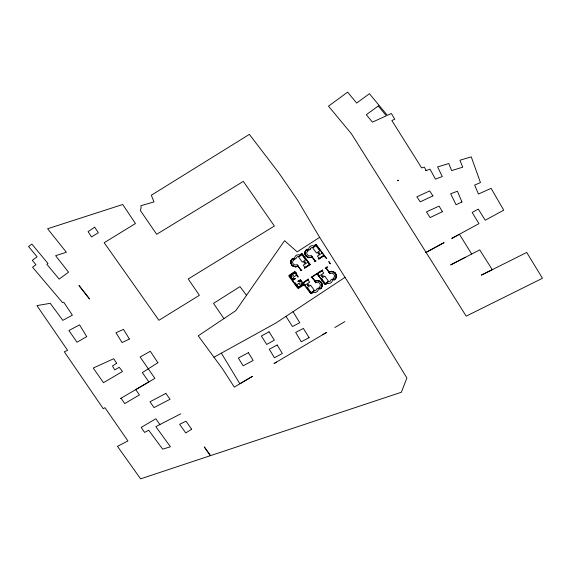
<?xml version="1.0" encoding="UTF-8"?>
<svg xmlns="http://www.w3.org/2000/svg" width="571" height="571" viewBox="0 0 571 571"><rect width="100%" height="100%" fill="white"/><g stroke="black" fill="none" stroke-linecap="round" stroke-linejoin="round"><path stroke-width="0.86" d="M300.218 254.909L301.502 253.681M322.301 285.543L321.894 283.316M322.301 285.55L322.037 286.728M304.907 251.947L304.8 253.603M304.907 251.939L306.127 249.862M290.846 260.747L290.703 262.988L291.61 264.944M290.896 260.597L291.567 259.405M322.037 286.735L321.858 287.149M336.126 277.784L336.398 275.4M336.126 277.791L335.777 278.455M321.709 287.42L321.266 288.041M335.769 278.462L335.512 278.834M319.653 237.358L351.172 287.056L406.916 377.988L401.356 392.256L140.587 478.855L117.469 446.329L127.925 440.962L104.95 407.687L103.251 408.693L64.323 351.807L67.599 350.316L36.915 305.613L50.248 303.315L62.824 320.352L72.374 315.156L63.759 302.266L62.396 302.452L32.561 267.228L35.937 264.723L32.319 260.347L37.086 256.843L28.55 246.529L31.869 244.095L47.964 263.481L46.865 264.28L59.141 279.083L68.541 272.196L55.608 255.701L66.372 252.261L47.6 228.757L122.715 204.504L135.47 223.546L104.179 242.704L158.931 320.288L199.393 295.278L188.209 278.998L274.365 226.037L243.339 181.407L156.682 234.281L140.302 210.413L141.116 207.93L140.909 205.71L153.977 201.913L151.315 195.232L249.356 134.392L278.405 172.306L292.416 192.613L297.655 200.285L319.653 237.358L297.17 251.847L284.558 240.698L235.837 310.638L198.23 335.812L222.469 368.766L234.288 387.102L252.432 376.346L239.87 383.783L221.348 353.156L213.997 357.232M291.574 259.398L293.044 258.178L294.35 258.706L293.387 259.048M335.505 278.841L334.099 280.033M321.266 288.048L320.838 288.483M320.831 288.491L319.789 289.154L318.604 288.626L319.218 288.227M306.606 249.456L307.127 249.12M221.348 353.156L276.086 322.9L345.02 277.328M344.863 321.601L334.884 327.497M315.52 244.652C312.808 247.421 315.128 244.167 316.298 245.066L323.921 255.294L319.118 258.385L317.433 256.079L322.237 252.989M300.196 254.951L302.095 254.095L309.582 264.337L304.314 268.042L304.543 268.349L310.703 264.394L309.996 264.394M294.707 259.234L296.435 258.121A1.956 1.841 10.7 0 1 298.869 256.557L300.596 255.444A3.826 3.597 10.7 0 0 294.707 259.22M294.472 271.81L289.062 275.286L288.819 275.943L297.634 288.077L298.583 288.291L304.107 284.722L310.617 293.537M294.921 272.795L292.523 274.344L294.208 276.649L296.613 275.101M300.903 270.233L300.917 270.683L301.873 270.069L300.938 269.805L298.219 266.1M312.03 277.092L317.083 273.844M333.364 279.133L332.715 279.54L334.071 280.047M325.706 284.501C328.732 281.888 325.627 284.879 324.928 284.087L317.476 273.83L322.765 270.197L322.536 269.89L311.067 277.263L311.994 277.52L314.714 281.232M322.679 334.756L326.698 332.358L274.051 363.541L276.635 362.021M294.479 271.803L295.278 271.81L296.827 273.302L296.149 273.559M311.481 293.63C314.421 290.782 311.937 294.029 310.781 293.173L303.329 282.923L308.618 279.283L308.397 278.976L302.873 282.752M465.436 257.271L450.647 264.915L479.719 249.884L492.273 269.676L481.31 275.158L526.726 252.453L542.45 278.284L466.193 316.156L351.365 133.693L328.475 106.149L347.632 92.145L356.661 103.058L369.423 93.715L387.338 115.342L391.378 113.508L394.789 119.232L391.849 120.538L421.676 167.938L424.239 167.075L426.237 170.508L425.738 170.686L430.049 169.159L435.416 179.101L442.297 176.56L437.579 166.903L448.813 163.556L451.625 170.593L462.731 167.189L459.926 160.223L471.261 156.854L480.461 182.592L474.644 185.075L478.469 194.033L491.089 188.323L503.736 210.178L485.271 220.22L478.277 209.107L472.174 212.476L478.976 223.639L451.761 238.435L459.419 234.281L471.682 254.038M180.736 413.832L155.833 426.63L170.436 446.765L162.692 449.163L148.717 430.277L144.584 432.411L141.215 427.379L155.876 418.757L159.887 424.546M315.249 280.861L312.109 277.135M311.687 257.442L312.08 257.264L314.828 260.997M315.256 280.861L316.948 280.454M297.805 265.993L297.855 265.972A4.539 4.268 10.7 0 1 291.681 264.38A4.539 4.268 10.7 0 1 293.051 258.606L293.38 259.041M311.68 257.442L308.847 257.707M301.524 253.667L301.952 253.631M311.409 293.658L311.038 293.708M315.078 281.353L315.128 281.339A4.539 4.268 10.7 0 1 321.252 282.945A4.539 4.268 10.7 0 1 319.888 288.726L319.446 288.227M330.773 271.396L329.146 271.889L326.398 268.156M330.78 271.396L331.573 271.361M329.117 272.281L329.274 272.246A4.539 4.268 10.7 0 1 335.398 273.859A4.539 4.268 10.7 0 1 334.028 279.633L333.735 279.233M307.769 250.034L308.511 249.613L307.412 249.17M295.985 266.878L297.934 266.35L300.867 270.219M315.891 244.531L316.313 244.609M295.978 266.878L295.178 266.864M316.955 280.454L317.754 280.468M331.587 271.361L332.379 271.446M295.171 266.864L292.773 266.022M317.762 280.468L319.888 281.139M308.84 257.707L306.07 256.222M332.386 271.446L333 271.596M333.014 271.603L334.435 272.31M328.932 272.217L326.112 268.406L325.206 268.177C326.955 266.379 329.181 266.407 326.255 268.049M316.334 244.624L324.121 255.201M314.971 261.104L314.792 261.768L316.013 260.976L315.085 260.719L312.366 257.014M307.548 249.97L307.191 249.52A4.539 4.268 10.7 0 0 305.828 255.294A4.539 4.268 10.7 0 0 311.916 256.914M320.167 281.31L320.788 281.803M292.766 266.015L292.152 265.529M334.442 272.317L334.813 272.603M302.323 253.795L309.889 264.087M334.82 272.61L335.263 273.052M320.788 281.803L321.323 282.381M292.145 265.522L291.61 264.951M295.157 272.203L298.326 276.814L297.848 277.171L294.9 272.66L289.882 275.886L292.844 279.933L295.221 278.405L295.443 278.712L292.909 280.34L289.418 275.8L294.565 272.203L289.233 275.964L298.069 287.97L303.636 284.594L298.198 287.798L294.907 283.13L295.335 282.852L298.283 287.356L303.301 284.13L300.339 280.09L297.962 281.61L297.741 281.303L300.439 279.654L302.951 283.016M335.27 273.052L335.741 273.673M305.956 256.094L305.485 255.48M321.323 282.388L321.894 283.309M246.501 295.307L239.984 286.621L213.511 303.379L223.932 318.611M324.613 284.294L317.119 274.001M323.678 255.144L323.614 255.644L318.461 258.956L318.682 259.263L324.05 255.901L326.398 258.599L326.719 258.392L324.135 255.273M286 316.398L292.459 326.533L299.768 322.715L293.009 311.716M305.485 255.473L305.014 254.502M335.898 273.952L336.398 275.393M305.014 254.495L304.807 253.61M330.231 263.788L328.653 261.668L328.967 261.468L330.231 263.788M378.259 105.999L366.332 114.714L372.442 122.13L386.367 115.792L378.259 105.999M94.693 227.194L88.084 231.619L91.517 236.951L98.333 232.697L94.693 227.194M157.91 362.742L142.343 372.57L148.845 381.92L120.652 398.451L121.066 398.208L124.749 403.569L139.438 394.925L135.748 389.615L154.884 378.366L140.131 357.032L150.294 351.279L157.91 362.742M116.662 363.277L112.48 365.975L114.735 369.922L119.218 367.289L122.48 371.514L103.494 382.698L93.23 368.052L113.736 358.716L116.662 363.277M310.581 249.035L308.854 250.141A3.826 3.597 10.7 0 1 314.735 246.351L313.015 247.471A1.956 1.841 10.7 0 0 310.588 249.035M301.866 254.78L298.526 256.929L302.28 262.046L305.613 259.905L301.866 254.78M316.013 245.694L312.672 247.835L316.427 252.96L319.76 250.819L316.013 245.694M308.09 262.082L303.287 265.165L304.971 267.471L309.775 264.387L308.09 262.082M293.423 277.827L292.224 278.598L292.823 279.419L294.022 278.648L293.423 277.827M300.36 280.604L299.161 281.375L299.761 282.188L300.96 281.417L300.36 280.604M298.976 283.373L296.57 284.915L298.262 287.22L300.66 285.678L298.976 283.373M307.962 279.861L303.158 282.945L304.843 285.25L309.646 282.16L307.962 279.861M322.108 270.768L317.305 273.859L318.989 276.164L323.793 273.074L322.108 270.768M310.653 285.279L307.319 287.427L311.067 292.545L314.407 290.403L310.653 285.279M324.799 276.193L321.466 278.334L325.213 283.459L328.553 281.31L324.799 276.193M314.064 290.775L312.337 291.881A3.826 3.597 10.7 0 0 318.225 288.112L316.498 289.212A1.956 1.841 10.7 0 1 314.064 290.767M328.211 281.681L326.484 282.795A3.826 3.597 10.7 0 0 332.372 279.026L330.645 280.118A1.956 1.841 10.7 0 1 328.211 281.681M191.67 429.221L185.739 432.961L179.644 424.303L185.982 421.198L191.67 429.221M86.728 336.64L76.992 342.222L68.905 330.509L79.562 324.885L86.728 336.64M269.041 331.794L261.361 336.012L266.686 344.427L274.365 340.209L269.041 331.794M443.974 242.668L425.83 252.532L443.974 242.668M277.156 345.012L269.262 349.259L274.458 357.724L282.352 353.478L277.156 345.012M248.406 352.671L238.357 358.046L243.11 365.811L253.16 360.437L248.406 352.671M165.833 393.405L149.995 401.777L154.027 407.587L170.087 399.25L165.833 393.405M309.111 337.668L301.238 341.786L295.678 332.429L303.365 328.432L309.111 337.668M129.381 339.017L122.094 342.593L115.984 332.757L123.5 329.374L129.381 339.017M442.418 211.705L430.077 217.565L426.451 211.87L439.078 206.117L442.418 211.705M432.897 195.874L420.235 201.841L416.866 196.852L429.706 190.914L432.897 195.874M461.953 201.977L456.051 204.718L450.669 193.747L457.428 191.249L461.953 201.977M397.973 180.536L397.58 180.7L398.701 180.243L397.973 180.536M89.461 298.876L79.084 285.636L89.461 298.876M204.625 447.371L204.275 446.915L210.271 455.38L204.625 447.371M329.845 273.702L328.817 272.296A4.739 4.461 10.7 0 1 335.405 273.523A4.739 4.461 10.7 0 1 334.249 279.719L333.221 278.313A2.941 2.769 10.7 0 0 333.935 274.465A2.941 2.769 10.7 0 0 329.845 273.702M308.005 250.84L306.977 249.434A4.739 4.461 10.7 0 0 305.82 255.63A4.739 4.461 10.7 0 0 312.408 256.857L311.381 255.451A2.941 2.769 10.7 0 1 307.291 254.687A2.941 2.769 10.7 0 1 308.005 250.84M315.699 282.795L314.671 281.382A4.739 4.461 10.7 0 1 321.259 282.609A4.739 4.461 10.7 0 1 320.103 288.812L319.075 287.399A2.941 2.769 10.7 0 0 319.789 283.551A2.941 2.769 10.7 0 0 315.699 282.795M293.858 259.926L292.83 258.52A4.739 4.461 10.7 0 0 291.674 264.716A4.739 4.461 10.7 0 0 298.262 265.943L297.234 264.537A2.941 2.769 10.7 0 1 293.144 263.773A2.941 2.769 10.7 0 1 293.858 259.926M318.297 253.781A0.749 0.707 10.7 0 0 319.553 253.503A0.749 0.707 10.7 0 0 318.639 252.61A0.749 0.707 10.7 0 0 318.297 253.781M304.15 262.867A0.749 0.707 10.7 0 0 305.406 262.589A0.749 0.707 10.7 0 0 304.5 261.696A0.749 0.707 10.7 0 0 304.15 262.867M321.858 276.343A0.749 0.707 10.7 0 0 323.115 276.057A0.749 0.707 10.7 0 0 322.208 275.165A0.749 0.707 10.7 0 0 321.858 276.343M307.712 285.429A0.749 0.707 10.7 0 0 308.975 285.15A0.749 0.707 10.7 0 0 308.062 284.251A0.749 0.707 10.7 0 0 307.712 285.429M301.245 284.308A0.721 0.678 10.7 0 0 302.444 284.044A0.721 0.678 10.7 0 0 301.574 283.187A0.721 0.678 10.7 0 0 301.245 284.308M290.917 276.635A0.721 0.678 10.7 0 0 292.116 276.371A0.721 0.678 10.7 0 0 291.246 275.515A0.721 0.678 10.7 0 0 290.917 276.635"/></g></svg>
